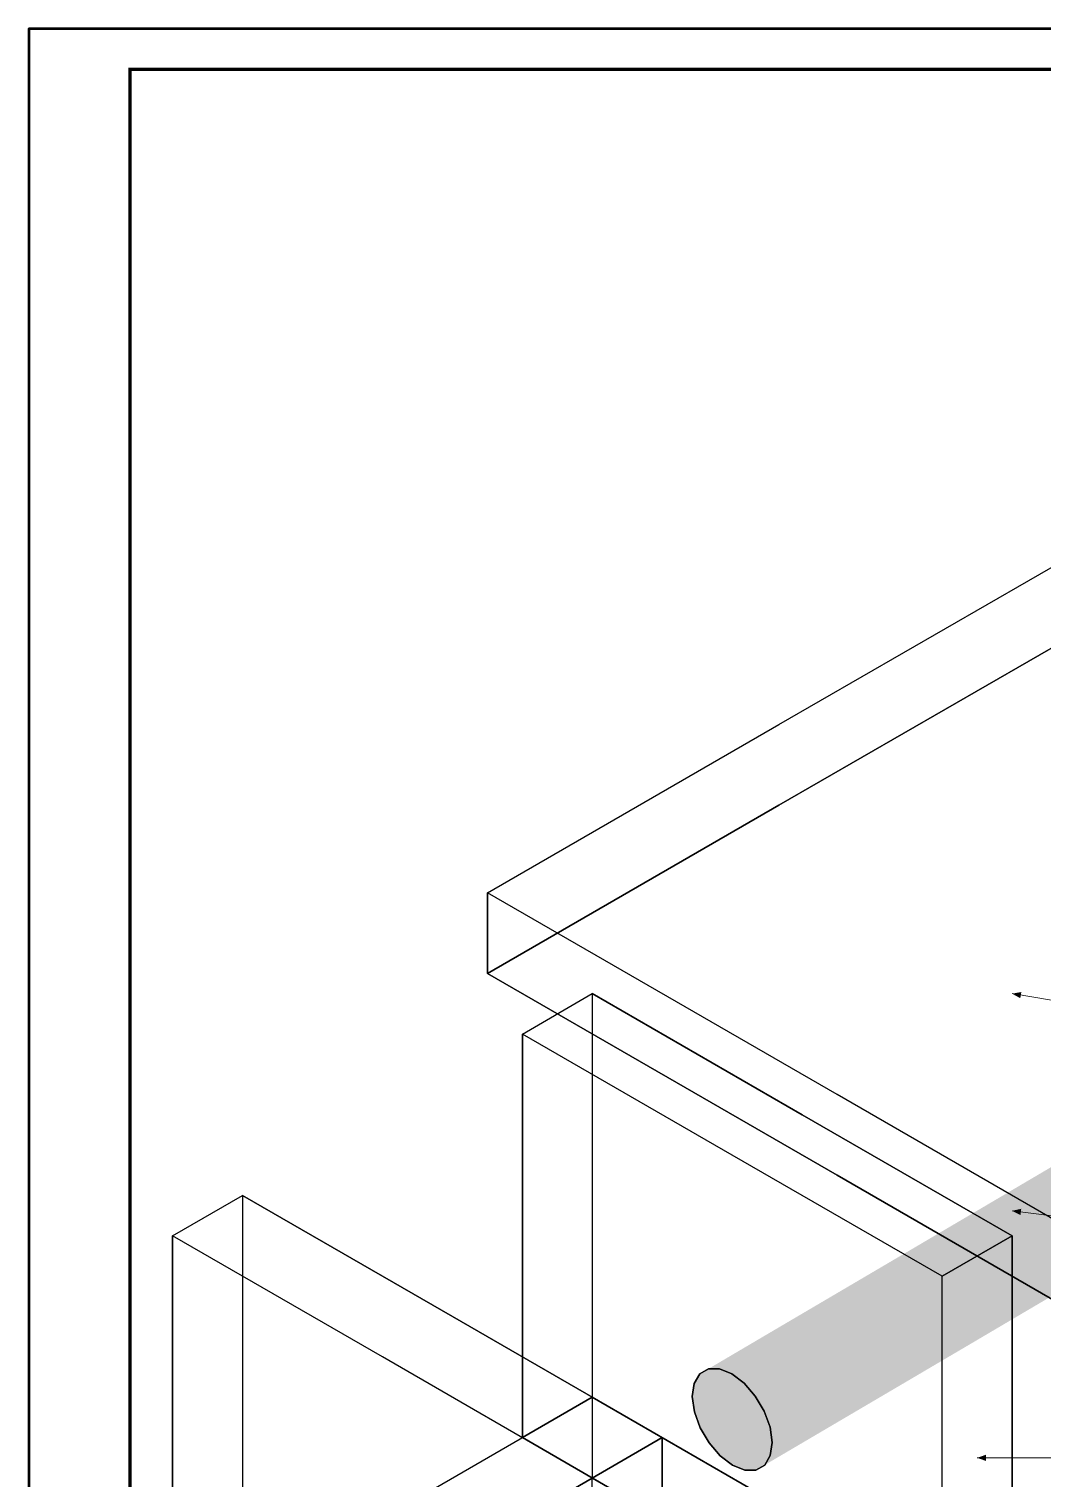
# Model space of a CAD drawing. Header units: metres. Extents: x 0 to 10.2, y 0 to 3.
# Drawn here: x 0 to 1.254, y 1.175 to 2.97 of the extents above; entities that cross this region are included whole.
import ezdxf

# ---------------------------------------------------------------- set-up
doc = ezdxf.new("R2010")
doc.units = ezdxf.units.M
doc.header["$LTSCALE"] = 0.25
doc.layers.add('ISO-ARISTAS', color=8, linetype='CONTINUOUS')
doc.layers.add('ISO-CONCRETO-SUP', color=254, linetype='CONTINUOUS', true_color=0xe8e8e8)
doc.layers.add('LLAMADAS', color=30, linetype='CONTINUOUS', lineweight=18)
doc.layers.add('MARCO', color=7, linetype='CONTINUOUS', lineweight=50)

msp = doc.modelspace()

# ---------------------------------------------------------------- linework, layer by layer
at = {"layer": 'ISO-ARISTAS', "color": 250}
for p, q in [((0.9283, 2.1083), (1.2892, 2.3167)), ((0.9283, 2.1083), (1.2892, 2.3167)), ((1.2892, 2.2167), (0.9283, 2.0083)), ((0.9283, 2.0083), (1.2892, 2.2167)), ((0.5675, 1.9), (0.9283, 2.1083)), ((0.5675, 1.9), (0.9283, 2.1083)), ((0.9283, 2.0083), (0.5675, 1.8)), ((0.5675, 1.8), (0.9283, 2.0083)), ((0.5675, 1.8), (0.5675, 1.9)), ((1.0005, 1.65), (0.5675, 1.9)), ((1.0005, 1.65), (0.5675, 1.9)), ((0.5675, 1.9), (0.5675, 1.8)), ((1.0005, 1.55), (0.5675, 1.8)), ((0.5675, 1.8), (1.0005, 1.55)), ((0.6108, 1.725), (0.6974, 1.775)), ((0.6108, 1.725), (0.6974, 1.775)), ((0.6974, 1.775), (0.6974, 1.275)), ((0.9572, 1.625), (0.6974, 1.775)), ((0.6974, 1.775), (0.6974, 1.275)), ((0.6974, 1.775), (0.9572, 1.625)), ((0.6108, 1.225), (0.6108, 1.725)), ((0.8706, 1.575), (0.6108, 1.725)), ((0.6108, 1.725), (0.6108, 1.225)), ((0.8706, 1.575), (0.6108, 1.725)), ((1.4335, 1.4), (1.0005, 1.65)), ((1.4335, 1.4), (1.0005, 1.65)), ((1.217, 1.475), (0.9572, 1.625)), ((0.9572, 1.625), (1.217, 1.475)), ((1.1304, 1.425), (0.8706, 1.575)), ((1.1304, 1.425), (0.8706, 1.575)), ((1.4335, 1.3), (1.0005, 1.55)), ((1.0005, 1.55), (1.4335, 1.3)), ((0.1778, 1.475), (0.2644, 1.525)), ((0.1778, 1.475), (0.2644, 1.525)), ((0.2644, 1.525), (0.2644, 1.025)), ((0.5242, 1.375), (0.2644, 1.525)), ((0.2644, 1.525), (0.2644, 1.025)), ((0.2644, 1.525), (0.5242, 1.375)), ((0.1778, 0.975), (0.1778, 1.475)), ((0.4376, 1.325), (0.1778, 1.475)), ((0.1778, 1.475), (0.1778, 0.975)), ((0.4376, 1.325), (0.1778, 1.475)), ((1.1304, 1.425), (1.217, 1.475)), ((1.217, 1.475), (1.1304, 1.425)), ((1.217, 0.975), (1.217, 1.475)), ((1.217, 1.475), (1.217, 0.975)), ((1.1304, 0.925), (1.1304, 1.425)), ((1.1304, 0.925), (1.1304, 1.425)), ((0.784, 1.225), (0.5242, 1.375)), ((0.5242, 1.375), (0.784, 1.225)), ((0.6974, 1.175), (0.4376, 1.325)), ((0.6974, 1.175), (0.4376, 1.325)), ((0.8304, 1.3039), (0.8235, 1.2921)), ((0.8235, 1.2921), (0.8304, 1.3039)), ((0.8412, 1.3101), (0.8304, 1.3039)), ((0.8304, 1.3039), (0.8412, 1.3101)), ((0.8549, 1.3102), (0.8412, 1.3101)), ((0.8412, 1.3101), (0.8549, 1.3102)), ((0.8701, 1.3042), (0.8549, 1.3102)), ((0.8549, 1.3102), (0.8701, 1.3042)), ((0.8854, 1.2926), (0.8701, 1.3042)), ((0.8701, 1.3042), (0.8854, 1.2926)), ((0.8992, 1.2766), (0.8854, 1.2926)), ((0.8854, 1.2926), (0.8992, 1.2766)), ((0.4376, 1.125), (0.6974, 1.275)), ((0.4376, 1.125), (0.6974, 1.275)), ((0.6108, 1.225), (0.6974, 1.275)), ((0.6974, 1.275), (0.6108, 1.225)), ((0.9572, 1.125), (0.6974, 1.275)), ((0.6974, 1.275), (0.6974, 1.175)), ((0.6974, 1.275), (0.6974, 1.175)), ((0.6974, 1.275), (0.9572, 1.125)), ((0.6974, 1.275), (0.9572, 1.125)), ((0.6974, 1.275), (0.9572, 1.125)), ((0.8235, 1.2921), (0.8212, 1.276)), ((0.8212, 1.276), (0.8235, 1.2921)), ((0.8212, 1.276), (0.8238, 1.2571)), ((0.8238, 1.2571), (0.8212, 1.276)), ((0.9102, 1.2578), (0.8992, 1.2766)), ((0.8992, 1.2766), (0.9102, 1.2578)), ((0.8238, 1.2571), (0.8309, 1.2372)), ((0.8309, 1.2372), (0.8238, 1.2571)), ((0.9174, 1.2379), (0.9102, 1.2578)), ((0.9102, 1.2578), (0.9174, 1.2379)), ((0.8706, 1.075), (0.6108, 1.225)), ((0.6108, 1.225), (0.8706, 1.075)), ((0.6974, 1.175), (0.784, 1.225)), ((0.784, 1.225), (0.6974, 1.175)), ((0.784, 0.725), (0.784, 1.225)), ((0.784, 1.225), (0.784, 0.725)), ((0.8309, 1.2372), (0.842, 1.2184)), ((0.842, 1.2184), (0.8309, 1.2372)), ((0.9199, 1.219), (0.9174, 1.2379)), ((0.9174, 1.2379), (0.9199, 1.219)), ((0.842, 1.2184), (0.8558, 1.2024)), ((0.8558, 1.2024), (0.842, 1.2184)), ((0.9108, 1.1911), (0.9177, 1.2029)), ((0.9177, 1.2029), (0.9108, 1.1911)), ((0.9177, 1.2029), (0.9199, 1.219)), ((0.9199, 1.219), (0.9177, 1.2029)), ((0.8558, 1.2024), (0.8711, 1.1908)), ((0.8711, 1.1908), (0.8558, 1.2024)), ((0.8711, 1.1908), (0.8863, 1.1848)), ((0.8863, 1.1848), (0.8711, 1.1908)), ((0.8863, 1.1848), (0.9, 1.1849)), ((0.9, 1.1849), (0.8863, 1.1848)), ((0.9, 1.1849), (0.9108, 1.1911)), ((0.9108, 1.1911), (0.9, 1.1849)), ((0.6974, 1.175), (0.4376, 1.025)), ((0.4376, 1.025), (0.6974, 1.175)), ((0.6974, 1.175), (0.9572, 1.025)), ((0.6974, 1.175), (0.9572, 1.025)), ((0.6974, 0.675), (0.6974, 1.175)), ((0.6974, 0.675), (0.6974, 1.175))]:
    msp.add_line(p, q, dxfattribs=at)
at = {"layer": 'ISO-CONCRETO-SUP', "true_color": 0x687c8e}
for points in [[(1.3106, 1.579), (1.3175, 1.5908), (1.2294, 1.5312), (1.2363, 1.543)], [(1.2294, 1.5312), (1.2363, 1.543), (1.1482, 1.4834), (1.1551, 1.4951)], [(1.1482, 1.4834), (1.1551, 1.4951), (1.067, 1.4356), (1.0739, 1.4473)], [(1.067, 1.4356), (1.0739, 1.4473), (0.9859, 1.3878), (0.9927, 1.3995)], [(1.3236, 1.4419), (1.3168, 1.4302), (1.2424, 1.3941), (1.2356, 1.3824)], [(0.9859, 1.3878), (0.9927, 1.3995), (0.9047, 1.3399), (0.9115, 1.3517)], [(1.2424, 1.3941), (1.2356, 1.3824), (1.1612, 1.3463), (1.1544, 1.3345)], [(0.9047, 1.3399), (0.9115, 1.3517), (0.8235, 1.2921), (0.8304, 1.3039)], [(1.1612, 1.3463), (1.1544, 1.3345), (1.0801, 1.2985), (1.0732, 1.2867)], [(1.0801, 1.2985), (1.0732, 1.2867), (0.9989, 1.2507), (0.992, 1.2389)], [(0.9989, 1.2507), (0.992, 1.2389), (0.9177, 1.2029), (0.9108, 1.1911)]]:
    msp.add_solid(points, dxfattribs=at)
at = {"layer": 'ISO-CONCRETO-SUP', "true_color": 0x7e96ac}
for points in [[(1.3175, 1.5908), (1.3283, 1.597), (1.2363, 1.543), (1.2471, 1.5492)], [(1.2363, 1.543), (1.2471, 1.5492), (1.1551, 1.4951), (1.1659, 1.5014)], [(1.1551, 1.4951), (1.1659, 1.5014), (1.0739, 1.4473), (1.0847, 1.4536)], [(1.0739, 1.4473), (1.0847, 1.4536), (0.9927, 1.3995), (1.0035, 1.4058)], [(1.3168, 1.4302), (1.3059, 1.4239), (1.2356, 1.3824), (1.2248, 1.3761)], [(0.9927, 1.3995), (1.0035, 1.4058), (0.9115, 1.3517), (0.9224, 1.3579)], [(1.2356, 1.3824), (1.2248, 1.3761), (1.1544, 1.3345), (1.1436, 1.3283)], [(0.9115, 1.3517), (0.9224, 1.3579), (0.8304, 1.3039), (0.8412, 1.3101)], [(1.1544, 1.3345), (1.1436, 1.3283), (1.0732, 1.2867), (1.0624, 1.2805)], [(1.0732, 1.2867), (1.0624, 1.2805), (0.992, 1.2389), (0.9812, 1.2327)], [(0.992, 1.2389), (0.9812, 1.2327), (0.9108, 1.1911), (0.9, 1.1849)]]:
    msp.add_solid(points, dxfattribs=at)
at = {"layer": 'ISO-CONCRETO-SUP', "true_color": 0x8fabc4}
for points in [[(1.3283, 1.597), (1.342, 1.5971), (1.2471, 1.5492), (1.2608, 1.5493)], [(1.2471, 1.5492), (1.2608, 1.5493), (1.1659, 1.5014), (1.1796, 1.5015)], [(1.1659, 1.5014), (1.1796, 1.5015), (1.0847, 1.4536), (1.0984, 1.4537)], [(1.0847, 1.4536), (1.0984, 1.4537), (1.0035, 1.4058), (1.0172, 1.4059)], [(1.3059, 1.4239), (1.2923, 1.4238), (1.2248, 1.3761), (1.2111, 1.376)], [(1.0035, 1.4058), (1.0172, 1.4059), (0.9224, 1.3579), (0.936, 1.3581)], [(1.2248, 1.3761), (1.2111, 1.376), (1.1436, 1.3283), (1.1299, 1.3282)], [(0.9224, 1.3579), (0.936, 1.3581), (0.8412, 1.3101), (0.8549, 1.3102)], [(1.1436, 1.3283), (1.1299, 1.3282), (1.0624, 1.2805), (1.0487, 1.2804)], [(1.0624, 1.2805), (1.0487, 1.2804), (0.9812, 1.2327), (0.9675, 1.2326)], [(0.9812, 1.2327), (0.9675, 1.2326), (0.9, 1.1849), (0.8863, 1.1848)]]:
    msp.add_solid(points, dxfattribs=at)
at = {"layer": 'ISO-CONCRETO-SUP', "true_color": 0x7990a5}
for points in [[(1.3084, 1.5629), (1.3106, 1.579), (1.2272, 1.5151), (1.2294, 1.5312)], [(1.2272, 1.5151), (1.2294, 1.5312), (1.146, 1.4672), (1.1482, 1.4834)], [(1.146, 1.4672), (1.1482, 1.4834), (1.0648, 1.4194), (1.067, 1.4356)], [(1.3259, 1.4581), (1.3236, 1.4419), (1.2447, 1.4103), (1.2424, 1.3941)], [(1.0648, 1.4194), (1.067, 1.4356), (0.9836, 1.3716), (0.9859, 1.3878)], [(1.2447, 1.4103), (1.2424, 1.3941), (1.1635, 1.3624), (1.1612, 1.3463)], [(0.9836, 1.3716), (0.9859, 1.3878), (0.9024, 1.3238), (0.9047, 1.3399)], [(1.1635, 1.3624), (1.1612, 1.3463), (1.0823, 1.3146), (1.0801, 1.2985)], [(0.9024, 1.3238), (0.9047, 1.3399), (0.8212, 1.276), (0.8235, 1.2921)], [(1.0823, 1.3146), (1.0801, 1.2985), (1.0011, 1.2668), (0.9989, 1.2507)], [(1.0011, 1.2668), (0.9989, 1.2507), (0.9199, 1.219), (0.9177, 1.2029)]]:
    msp.add_solid(points, dxfattribs=at)
at = {"layer": 'ISO-CONCRETO-SUP', "true_color": 0x8ba5be}
for points in [[(1.3109, 1.544), (1.3084, 1.5629), (1.2297, 1.4961), (1.2272, 1.5151)], [(1.2297, 1.4961), (1.2272, 1.5151), (1.1485, 1.4483), (1.146, 1.4672)], [(1.3233, 1.477), (1.3259, 1.4581), (1.2421, 1.4292), (1.2447, 1.4103)], [(1.1485, 1.4483), (1.146, 1.4672), (1.0674, 1.4005), (1.0648, 1.4194)], [(1.0674, 1.4005), (1.0648, 1.4194), (0.9862, 1.3527), (0.9836, 1.3716)], [(1.2421, 1.4292), (1.2447, 1.4103), (1.1609, 1.3814), (1.1635, 1.3624)], [(0.9862, 1.3527), (0.9836, 1.3716), (0.905, 1.3049), (0.9024, 1.3238)], [(1.1609, 1.3814), (1.1635, 1.3624), (1.0798, 1.3335), (1.0823, 1.3146)], [(1.0798, 1.3335), (1.0823, 1.3146), (0.9986, 1.2857), (1.0011, 1.2668)], [(0.905, 1.3049), (0.9024, 1.3238), (0.8238, 1.2571), (0.8212, 1.276)], [(0.9986, 1.2857), (1.0011, 1.2668), (0.9174, 1.2379), (0.9199, 1.219)]]:
    msp.add_solid(points, dxfattribs=at)
at = {"layer": 'ISO-CONCRETO-SUP', "true_color": 0x9dbbd7}
for points in [[(1.2608, 1.5493), (1.276, 1.5433), (1.1796, 1.5015), (1.1948, 1.4955)], [(1.1796, 1.5015), (1.1948, 1.4955), (1.0984, 1.4537), (1.1137, 1.4476)], [(1.0984, 1.4537), (1.1137, 1.4476), (1.0172, 1.4059), (1.0325, 1.3998)], [(1.2923, 1.4238), (1.277, 1.4299), (1.2111, 1.376), (1.1958, 1.382)], [(1.0172, 1.4059), (1.0325, 1.3998), (0.936, 1.3581), (0.9513, 1.352)], [(1.2111, 1.376), (1.1958, 1.382), (1.1299, 1.3282), (1.1146, 1.3342)], [(0.936, 1.3581), (0.9513, 1.352), (0.8549, 1.3102), (0.8701, 1.3042)], [(1.1299, 1.3282), (1.1146, 1.3342), (1.0487, 1.2804), (1.0335, 1.2864)], [(1.0487, 1.2804), (1.0335, 1.2864), (0.9675, 1.2326), (0.9523, 1.2386)], [(0.9675, 1.2326), (0.9523, 1.2386), (0.8863, 1.1848), (0.8711, 1.1908)]]:
    msp.add_solid(points, dxfattribs=at)
at = {"layer": 'ISO-CONCRETO-SUP', "true_color": 0x9ab7d2}
for points in [[(1.3181, 1.5241), (1.3109, 1.544), (1.2369, 1.4763), (1.2297, 1.4961)], [(1.2369, 1.4763), (1.2297, 1.4961), (1.1557, 1.4285), (1.1485, 1.4483)], [(1.3162, 1.4968), (1.3233, 1.477), (1.235, 1.449), (1.2421, 1.4292)], [(1.1557, 1.4285), (1.1485, 1.4483), (1.0745, 1.3807), (1.0674, 1.4005)], [(1.235, 1.449), (1.2421, 1.4292), (1.1538, 1.4012), (1.1609, 1.3814)], [(1.0745, 1.3807), (1.0674, 1.4005), (0.9933, 1.3328), (0.9862, 1.3527)], [(1.1538, 1.4012), (1.1609, 1.3814), (1.0726, 1.3534), (1.0798, 1.3335)], [(0.9933, 1.3328), (0.9862, 1.3527), (0.9121, 1.285), (0.905, 1.3049)], [(1.0726, 1.3534), (1.0798, 1.3335), (0.9914, 1.3056), (0.9986, 1.2857)], [(0.9121, 1.285), (0.905, 1.3049), (0.8309, 1.2372), (0.8238, 1.2571)], [(0.9914, 1.3056), (0.9986, 1.2857), (0.9102, 1.2578), (0.9174, 1.2379)]]:
    msp.add_solid(points, dxfattribs=at)
at = {"layer": 'ISO-CONCRETO-SUP', "true_color": 0xa5c4e2}
for points in [[(1.276, 1.5433), (1.2913, 1.5317), (1.1948, 1.4955), (1.2101, 1.4839)], [(1.1948, 1.4955), (1.2101, 1.4839), (1.1137, 1.4476), (1.1289, 1.4361)], [(1.1137, 1.4476), (1.1289, 1.4361), (1.0325, 1.3998), (1.0477, 1.3883)], [(1.277, 1.4299), (1.2617, 1.4414), (1.1958, 1.382), (1.1806, 1.3936)], [(1.0325, 1.3998), (1.0477, 1.3883), (0.9513, 1.352), (0.9666, 1.3404)], [(1.1958, 1.382), (1.1806, 1.3936), (1.1146, 1.3342), (1.0994, 1.3458)], [(0.9513, 1.352), (0.9666, 1.3404), (0.8701, 1.3042), (0.8854, 1.2926)], [(1.1146, 1.3342), (1.0994, 1.3458), (1.0335, 1.2864), (1.0182, 1.298)], [(1.0335, 1.2864), (1.0182, 1.298), (0.9523, 1.2386), (0.937, 1.2502)], [(0.9523, 1.2386), (0.937, 1.2502), (0.8711, 1.1908), (0.8558, 1.2024)]]:
    msp.add_solid(points, dxfattribs=at)
at = {"layer": 'ISO-CONCRETO-SUP', "true_color": 0xa7c7e5}
for points in [[(1.2913, 1.5317), (1.3051, 1.5157), (1.2101, 1.4839), (1.224, 1.4679)], [(1.3429, 1.4892), (1.3291, 1.5052), (1.2617, 1.4414), (1.2479, 1.4574)], [(1.2101, 1.4839), (1.224, 1.4679), (1.1289, 1.4361), (1.1428, 1.4201)], [(1.2617, 1.4414), (1.2479, 1.4574), (1.1806, 1.3936), (1.1667, 1.4096)], [(1.1289, 1.4361), (1.1428, 1.4201), (1.0477, 1.3883), (1.0616, 1.3723)], [(1.1806, 1.3936), (1.1667, 1.4096), (1.0994, 1.3458), (1.0855, 1.3618)], [(1.0477, 1.3883), (1.0616, 1.3723), (0.9666, 1.3404), (0.9804, 1.3244)], [(1.0994, 1.3458), (1.0855, 1.3618), (1.0182, 1.298), (1.0043, 1.314)], [(0.9666, 1.3404), (0.9804, 1.3244), (0.8854, 1.2926), (0.8992, 1.2766)], [(1.0182, 1.298), (1.0043, 1.314), (0.937, 1.2502), (0.9232, 1.2662)], [(0.937, 1.2502), (0.9232, 1.2662), (0.8558, 1.2024), (0.842, 1.2184)]]:
    msp.add_solid(points, dxfattribs=at)
at = {"layer": 'ISO-CONCRETO-SUP', "true_color": 0xa3c2e0}
for points in [[(1.3051, 1.5157), (1.3162, 1.4968), (1.224, 1.4679), (1.235, 1.449)], [(1.3291, 1.5052), (1.3181, 1.5241), (1.2479, 1.4574), (1.2369, 1.4763)], [(1.2479, 1.4574), (1.2369, 1.4763), (1.1667, 1.4096), (1.1557, 1.4285)], [(1.224, 1.4679), (1.235, 1.449), (1.1428, 1.4201), (1.1538, 1.4012)], [(1.1428, 1.4201), (1.1538, 1.4012), (1.0616, 1.3723), (1.0726, 1.3534)], [(1.1667, 1.4096), (1.1557, 1.4285), (1.0855, 1.3618), (1.0745, 1.3807)], [(1.0616, 1.3723), (1.0726, 1.3534), (0.9804, 1.3244), (0.9914, 1.3056)], [(1.0855, 1.3618), (1.0745, 1.3807), (1.0043, 1.314), (0.9933, 1.3328)], [(1.0043, 1.314), (0.9933, 1.3328), (0.9232, 1.2662), (0.9121, 1.285)], [(0.9804, 1.3244), (0.9914, 1.3056), (0.8992, 1.2766), (0.9102, 1.2578)], [(0.9232, 1.2662), (0.9121, 1.285), (0.842, 1.2184), (0.8309, 1.2372)]]:
    msp.add_solid(points, dxfattribs=at)
at = {"layer": 'ISO-CONCRETO-SUP', "true_color": 0x91acc6}
for points in [[(0.8706, 1.2475), (0.8235, 1.2921), (0.8304, 1.3039)], [(0.8706, 1.2475), (0.8304, 1.3039), (0.8412, 1.3101)], [(0.8706, 1.2475), (0.8412, 1.3101), (0.8549, 1.3102)], [(0.8706, 1.2475), (0.8549, 1.3102), (0.8701, 1.3042)], [(0.8706, 1.2475), (0.8701, 1.3042), (0.8854, 1.2926)], [(0.8706, 1.2475), (0.8854, 1.2926), (0.8992, 1.2766)], [(0.8706, 1.2475), (0.8212, 1.276), (0.8235, 1.2921)], [(0.8706, 1.2475), (0.8238, 1.2571), (0.8212, 1.276)], [(0.8706, 1.2475), (0.8992, 1.2766), (0.9102, 1.2578)], [(0.8706, 1.2475), (0.8309, 1.2372), (0.8238, 1.2571)], [(0.8706, 1.2475), (0.9102, 1.2578), (0.9174, 1.2379)], [(0.8706, 1.2475), (0.842, 1.2184), (0.8309, 1.2372)], [(0.8706, 1.2475), (0.8558, 1.2024), (0.842, 1.2184)], [(0.8706, 1.2475), (0.8711, 1.1908), (0.8558, 1.2024)], [(0.8706, 1.2475), (0.8863, 1.1848), (0.8711, 1.1908)], [(0.8706, 1.2475), (0.9, 1.1849), (0.8863, 1.1848)], [(0.8706, 1.2475), (0.9108, 1.1911), (0.9, 1.1849)], [(0.8706, 1.2475), (0.9177, 1.2029), (0.9108, 1.1911)], [(0.8706, 1.2475), (0.9199, 1.219), (0.9177, 1.2029)], [(0.8706, 1.2475), (0.9174, 1.2379), (0.9199, 1.219)]]:
    msp.add_solid(points, dxfattribs=at)
at = {"layer": 'LLAMADAS'}
for p, q in [((2.91, 1.4906), (1.217, 1.775)), ((2.91, 1.2969), (1.217, 1.506)), ((2.91, 1.2), (1.1737, 1.2))]:
    msp.add_line(p, q, dxfattribs=at)
for points in [[(1.217, 1.775), (1.2272, 1.7694), (1.2285, 1.777)], [(1.217, 1.506), (1.2274, 1.5008), (1.2284, 1.5085)], [(1.1737, 1.2), (1.1847, 1.1962), (1.1847, 1.2038)]]:
    msp.add_solid(points, dxfattribs=at)
at = {"layer": 'MARCO'}
msp.add_lwpolyline([(0, 0), (4.205, 0), (4.205, 2.97), (0, 2.97)], close=True, dxfattribs=at)
at = {"layer": 'MARCO', "const_width": 0.004}
msp.add_lwpolyline([(0.125, 0.05), (4.155, 0.05), (4.155, 2.92), (0.125, 2.92)], close=True, dxfattribs=at)

doc.saveas('drawing.dxf')
